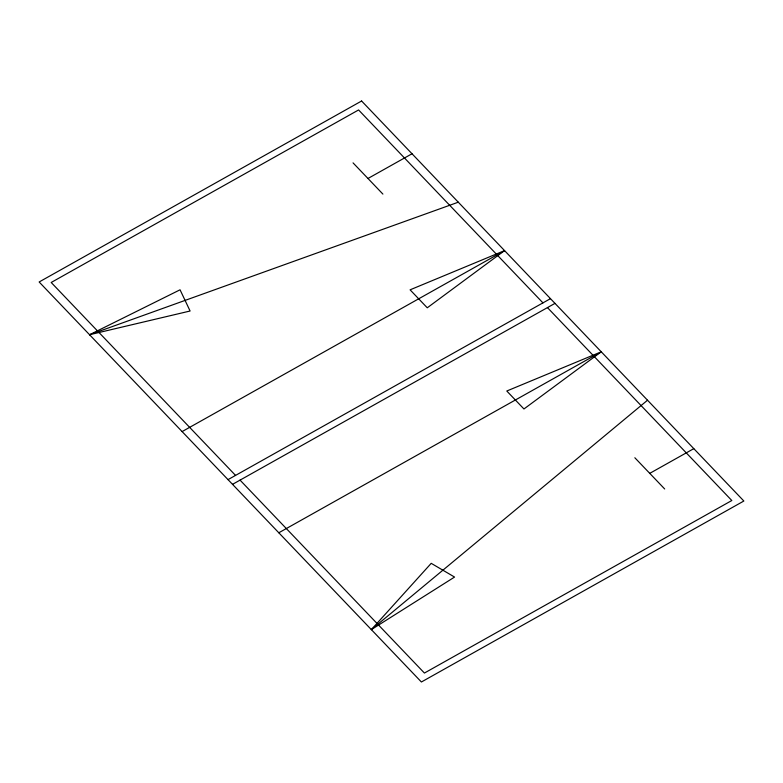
<?xml version="1.0" encoding="UTF-8"?>
<svg xmlns="http://www.w3.org/2000/svg" width="783" height="783" viewBox="0 0 783 783"><rect width="100%" height="100%" fill="white"/><g stroke="black" fill="none" stroke-linecap="round" stroke-linejoin="round"><path stroke-width="1.17" d="M371.348 629.62L431.208 563.329L454.561 577.061L371.348 629.62L647.521 400.221M504.565 250.609L427.264 307.797L410.096 289.827L504.565 250.609L182.116 431.58M601.256 351.802L523.954 408.98L506.787 391.011L601.256 351.802L278.807 532.773M367.971 178.485L412.015 153.762M228.019 479.627L550.469 298.656M232.531 484.344L554.981 303.373M649.753 473.363L693.797 448.649M89.565 334.742L180.061 289.798L190.093 311.008L89.565 334.742L458.29 202.19M542.942 302.874L358.585 109.953L51.189 282.477L235.546 475.398M547.454 307.602L731.811 500.523L424.415 673.047L240.058 480.126M353.055 162.874L382.897 194.096M634.837 457.752L664.679 488.974M361.599 101.007L39.15 281.978L421.401 681.993L743.85 501.022L361.599 101.007"/></g></svg>
